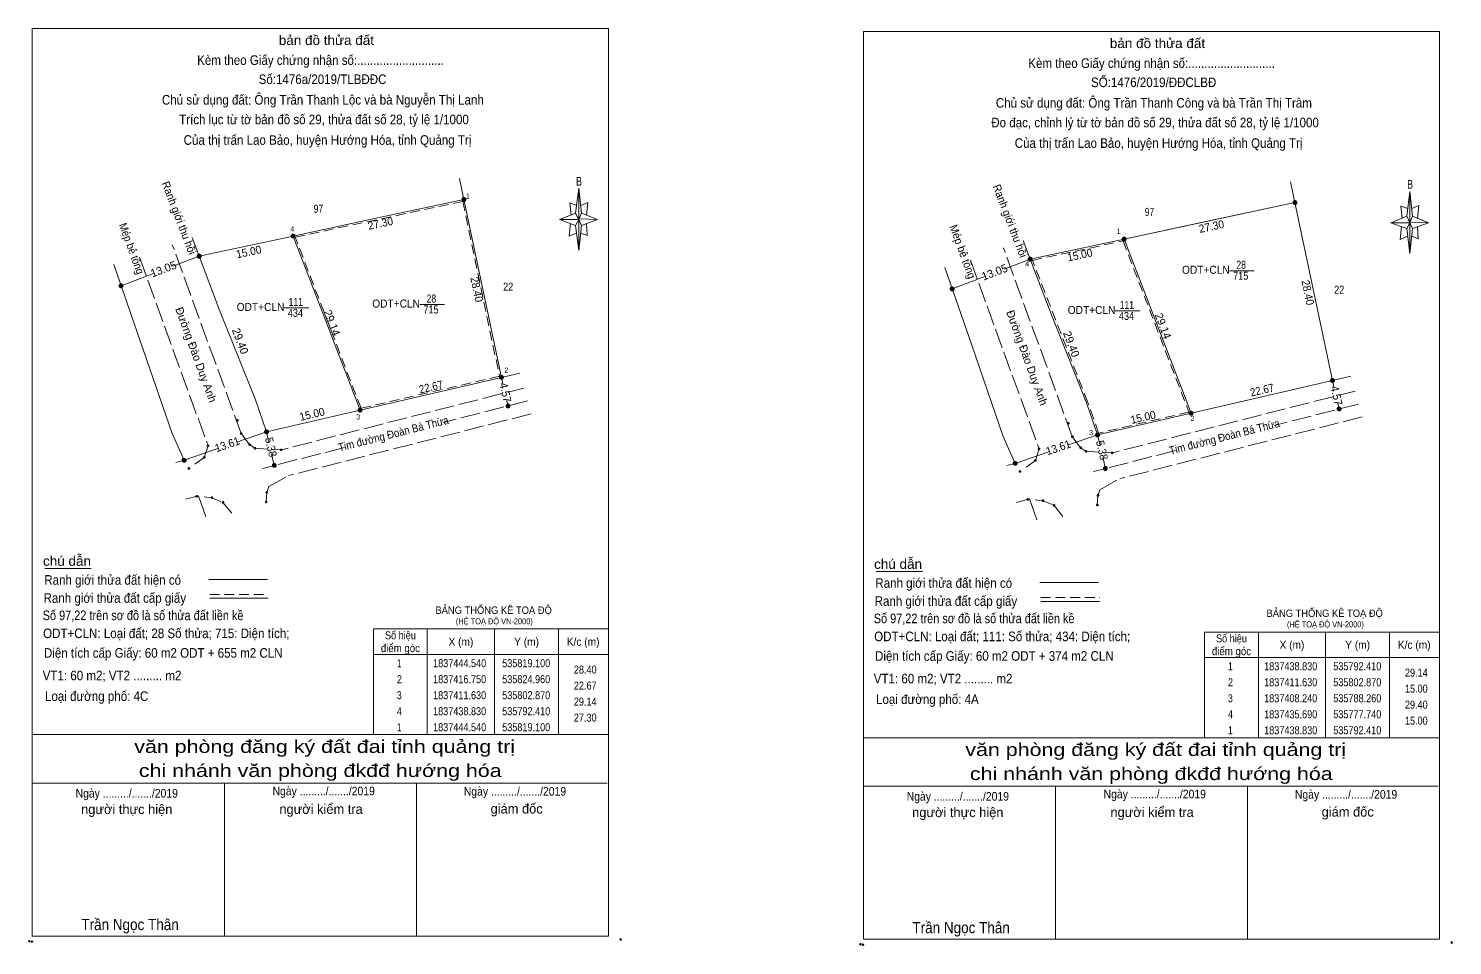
# Model space of a CAD drawing. Header units: metres. Extents: x 534849 to 535830, y 1837099 to 1837640.
# Drawn here: x 535345.1 to 535567.5, y 1837496.6 to 1837639.8 of the extents above; entities that cross this region are included whole.
import ezdxf
from ezdxf.enums import TextEntityAlignment as Align

# ---------------------------------------------------------------- set-up
doc = ezdxf.new("R2010")
doc.units = ezdxf.units.M
doc.header["$LTSCALE"] = 0.51
doc.header["$PDMODE"] = 32
doc.header["$PDSIZE"] = 0.255
doc.linetypes.add('LONG_DASHED', pattern=[7.5, 6, -1.5])
doc.linetypes.add('MEDIUM_DASHED', pattern=[4.5, 3, -1.5])
for name, color, linetype, lineweight in [('1', 7, 'Continuous', 13), ('17', 7, 'Continuous', 13), ('2', 7, 'LONG_DASHED', 13), ('36', 7, 'LONG_DASHED', 13), ('5', 7, 'Continuous', 13), ('6', 7, 'Continuous', 13), ('63', 7, 'Continuous', 13)]:
    doc.layers.add(name, color=color, linetype=linetype, lineweight=lineweight)

msp = doc.modelspace()

# ---------------------------------------------------------------- hatches: boundary and pattern name
at = {"layer": '2'}
for points in [[(535413.42, 1837613.13, 1), (535412.82, 1837613.13, 1)], [(535543.24, 1837612.65, 1), (535542.64, 1837612.65, 1)], [(535386.73, 1837607.42, 1), (535386.13, 1837607.42, 1)], [(535516.55, 1837606.94, 1), (535515.95, 1837606.94, 1)], [(535372.06, 1837604.28, 1), (535371.46, 1837604.28, 1)], [(535501.88, 1837603.8, 1), (535501.28, 1837603.8, 1)], [(535359.86, 1837599.64, 1), (535359.26, 1837599.64, 1)], [(535489.68, 1837599.16, 1), (535489.08, 1837599.16, 1)], [(535419.28, 1837585.34, 1), (535418.68, 1837585.34, 1)], [(535549.1, 1837584.86, 1), (535548.5, 1837584.86, 1)], [(535397.19, 1837580.22, 1), (535396.59, 1837580.22, 1)], [(535420.31, 1837580.89, 1), (535419.71, 1837580.89, 1)], [(535550.13, 1837580.41, 1), (535549.53, 1837580.41, 1)], [(535527.01, 1837579.74, 1), (535526.41, 1837579.74, 1)], [(535382.58, 1837576.83, 1), (535381.98, 1837576.83, 1)], [(535512.4, 1837576.35, 1), (535511.8, 1837576.35, 1)], [(535369.71, 1837572.39, 1), (535369.11, 1837572.39, 1)], [(535383.8, 1837571.59, 1), (535383.2, 1837571.59, 1)], [(535499.53, 1837571.91, 1), (535498.93, 1837571.91, 1)], [(535513.62, 1837571.11, 1), (535513.02, 1837571.11, 1)]]:
    msp.add_hatch(color=256, dxfattribs=at).paths.add_polyline_path(points)

# ---------------------------------------------------------------- linework, layer by layer
at = {"layer": '17'}
for p, q in [((535347.68, 1837555.5), (535354.92, 1837555.5)), ((535477.5, 1837555.02), (535484.74, 1837555.02))]:
    msp.add_line(p, q, dxfattribs=at)
at = {"layer": '2', "linetype": 'Continuous'}
for p, q in [((535412.43, 1837616.38), (535413.12, 1837613.13)), ((535542.25, 1837615.9), (535542.94, 1837612.65)), ((535398.45, 1837609.99), (535413.12, 1837613.13)), ((535413.12, 1837613.13), (535418.98, 1837585.34)), ((535528.27, 1837609.51), (535542.94, 1837612.65)), ((535542.94, 1837612.65), (535548.8, 1837584.86)), ((535370.65, 1837607.19), (535371.76, 1837604.28)), ((535386.43, 1837607.42), (535396.89, 1837580.22)), ((535500.47, 1837606.71), (535501.58, 1837603.8)), ((535516.25, 1837606.94), (535526.71, 1837579.74)), ((535367.67, 1837602.72), (535371.76, 1837604.28)), ((535497.49, 1837602.24), (535501.58, 1837603.8)), ((535359.56, 1837599.64), (535364.65, 1837601.58)), ((535489.38, 1837599.16), (535494.47, 1837601.1)), ((535532.7, 1837601.99), (535536.57, 1837601.99)), ((535385.03, 1837596.19), (535388.9, 1837596.19)), ((535406.21, 1837596.72), (535410.08, 1837596.72)), ((535514.85, 1837595.71), (535518.72, 1837595.71)), ((535404.37, 1837581.95), (535418.98, 1837585.34)), ((535418.98, 1837585.34), (535421.83, 1837586)), ((535419.21, 1837584.34), (535418.98, 1837585.34)), ((535534.19, 1837581.47), (535548.8, 1837584.86)), ((535548.8, 1837584.86), (535551.65, 1837585.52)), ((535549.03, 1837583.86), (535548.8, 1837584.86)), ((535420.01, 1837580.89), (535419.78, 1837581.88)), ((535549.83, 1837580.41), (535549.6, 1837581.4)), ((535377.61, 1837575.22), (535382.28, 1837576.83)), ((535382.62, 1837575.34), (535382.28, 1837576.83)), ((535507.43, 1837574.74), (535512.1, 1837576.35)), ((535512.44, 1837574.86), (535512.1, 1837576.35)), ((535369.41, 1837572.39), (535374.68, 1837574.21)), ((535499.23, 1837571.91), (535504.5, 1837573.73)), ((535369.41, 1837572.39), (535368.13, 1837572.06)), ((535383.5, 1837571.59), (535383.08, 1837573.38)), ((535499.23, 1837571.91), (535497.95, 1837571.58)), ((535513.32, 1837571.11), (535512.9, 1837572.9)), ((535382.33, 1837567.38), (535382.64, 1837568.27)), ((535512.15, 1837566.9), (535512.46, 1837567.79)), ((535369.61, 1837566.3), (535371.67, 1837566.84)), ((535372.82, 1837563.57), (535371.67, 1837566.84)), ((535499.43, 1837565.82), (535501.49, 1837566.36)), ((535502.64, 1837563.09), (535501.49, 1837566.36)), ((535407.4, 1837546.04), (535407.4, 1837529.54)), ((535417.9, 1837546.04), (535417.9, 1837529.54)), ((535427.9, 1837546.04), (535427.9, 1837529.54)), ((535399, 1837542.04), (535435.7, 1837542.04))]:
    msp.add_line(p, q, dxfattribs=at)
at = {"layer": '2'}
for p, q in [((535378.33, 1837576.57), (535367.57, 1837606.04)), ((535508.15, 1837576.09), (535497.39, 1837605.56)), ((535362.42, 1837604.11), (535373.15, 1837574.65)), ((535492.24, 1837603.63), (535502.97, 1837574.17)), ((535419.02, 1837582.8), (535384.57, 1837574.02)), ((535422.5, 1837583.68), (535420.02, 1837583.05)), ((535552.32, 1837583.2), (535549.84, 1837582.57)), ((535423.04, 1837581.66), (535409.86, 1837578.3)), ((535548.84, 1837582.32), (535514.39, 1837573.54)), ((535552.86, 1837581.18), (535539.68, 1837577.82)), ((535423.6, 1837579.64), (535385.76, 1837570)), ((535553.42, 1837579.16), (535515.58, 1837569.52)), ((535373.15, 1837574.65), (535372.57, 1837572.84)), ((535382.47, 1837574.14), (535380.48, 1837574.27)), ((535394.46, 1837574.38), (535381.67, 1837571.12)), ((535384.57, 1837574.02), (535383.25, 1837574.1)), ((535502.97, 1837574.17), (535502.39, 1837572.36)), ((535512.29, 1837573.66), (535510.3, 1837573.79)), ((535524.28, 1837573.9), (535511.49, 1837570.64)), ((535372.57, 1837572.84), (535371.11, 1837571.8)), ((535502.39, 1837572.36), (535500.93, 1837571.32)), ((535514.39, 1837573.54), (535513.07, 1837573.62)), ((535382.64, 1837568.27), (535385.76, 1837570)), ((535512.46, 1837567.79), (535515.58, 1837569.52)), ((535382.23, 1837565.89), (535382.33, 1837567.38)), ((535373.76, 1837566.55), (535372.56, 1837566.67)), ((535375.48, 1837565.82), (535376.86, 1837564.11)), ((535503.58, 1837566.07), (535502.38, 1837566.19)), ((535505.3, 1837565.34), (535506.68, 1837563.63)), ((535512.05, 1837565.41), (535512.15, 1837566.9))]:
    msp.add_line(p, q, dxfattribs=at)
at = {"layer": '2', "linetype": 'MEDIUM_DASHED'}
for p, q in [((535373.76, 1837566.55), (535375.48, 1837565.82)), ((535503.58, 1837566.07), (535505.3, 1837565.34))]:
    msp.add_line(p, q, dxfattribs=at)
msp.add_lwpolyline([(535412.93, 1837612.83), (535418.68, 1837585.53), (535397.05, 1837580.51), (535386.77, 1837607.24)], close=True, dxfattribs=at)
at = {"layer": '2', "linetype": 'Continuous'}
for points in [[(535542.94, 1837612.65), (535548.8, 1837584.86), (535526.71, 1837579.74), (535516.25, 1837606.94)], [(535399, 1837546.04), (535435.7, 1837546.04), (535435.7, 1837529.54), (535399, 1837529.54)]]:
    msp.add_lwpolyline(points, close=True, dxfattribs=at)
for points in [[(535371.76, 1837604.28), (535386.43, 1837607.42), (535398.45, 1837609.99)], [(535501.58, 1837603.8), (535516.25, 1837606.94), (535528.27, 1837609.51)], [(535369.41, 1837572.39), (535367.53, 1837576.59), (535362.62, 1837590.87), (535358.41, 1837602.96)], [(535382.28, 1837576.83), (535380.54, 1837581.83), (535374.96, 1837595.85), (535371.76, 1837604.28)], [(535512.1, 1837576.35), (535510.36, 1837581.35), (535504.78, 1837595.37), (535501.58, 1837603.8)], [(535499.23, 1837571.91), (535497.35, 1837576.11), (535492.44, 1837590.39), (535488.23, 1837602.48)], [(535382.28, 1837576.83), (535396.89, 1837580.22), (535404.37, 1837581.95)], [(535512.1, 1837576.35), (535526.71, 1837579.74), (535534.19, 1837581.47)]]:
    msp.add_lwpolyline(points, dxfattribs=at)
at = {"layer": '2'}
for points in [[(535380.48, 1837574.27), (535379.64, 1837574.84), (535378.33, 1837576.57)], [(535510.3, 1837573.79), (535509.46, 1837574.36), (535508.15, 1837576.09)]]:
    msp.add_lwpolyline(points, dxfattribs=at)
for centre in [(535413.12, 1837613.13), (535542.94, 1837612.65), (535386.43, 1837607.42), (535386.43, 1837607.42), (535516.25, 1837606.94), (535516.25, 1837606.94), (535371.76, 1837604.28), (535371.76, 1837604.28), (535501.58, 1837603.8), (535501.58, 1837603.8), (535359.56, 1837599.64), (535359.56, 1837599.64), (535489.38, 1837599.16), (535489.38, 1837599.16), (535418.98, 1837585.34), (535548.8, 1837584.86), (535396.89, 1837580.22), (535420.01, 1837580.89), (535549.83, 1837580.41), (535526.71, 1837579.74), (535382.28, 1837576.83), (535512.1, 1837576.35), (535369.41, 1837572.39), (535369.41, 1837572.39), (535383.5, 1837571.59), (535499.23, 1837571.91), (535499.23, 1837571.91), (535513.32, 1837571.11)]:
    msp.add_circle(centre, 0.3, dxfattribs=at)
for p in [(535377.73, 1837578.64), (535507.55, 1837578.16), (535378.33, 1837576.57), (535508.15, 1837576.09), (535373.15, 1837574.65), (535379.64, 1837574.84), (535380.49, 1837574.27), (535384.57, 1837574.02), (535502.97, 1837574.17), (535509.46, 1837574.36), (535510.31, 1837573.79), (535514.39, 1837573.54), (535372.57, 1837572.84), (535502.39, 1837572.36), (535370.16, 1837571.12), (535499.98, 1837570.64), (535382.33, 1837567.38), (535512.15, 1837566.9), (535371.39, 1837566.76), (535373.75, 1837566.55), (535375.48, 1837565.82), (535382.23, 1837565.88), (535501.21, 1837566.28), (535503.57, 1837566.07), (535505.3, 1837565.34), (535512.05, 1837565.4)]:
    msp.add_point(p, dxfattribs=at)
at = {"layer": '36', "linetype": 'MEDIUM_DASHED'}
msp.add_lwpolyline([(535516.09, 1837606.65), (535526.37, 1837579.92), (535512.26, 1837576.64), (535510.59, 1837581.44), (535501.92, 1837603.62)], close=True, dxfattribs=at)
at = {"layer": '5'}
for p, q in [((535430.57, 1837610.98), (535431.07, 1837614.88)), ((535560.39, 1837610.5), (535560.89, 1837614.4)), ((535430.57, 1837609.08), (535428.07, 1837609.98)), ((535431.47, 1837610.98), (535433.97, 1837609.98)), ((535432.27, 1837609.38), (535432.37, 1837607.48)), ((535560.39, 1837608.6), (535557.89, 1837609.5)), ((535561.29, 1837610.5), (535563.79, 1837609.5)), ((535431.47, 1837609.08), (535431.07, 1837605.18)), ((535432.37, 1837607.48), (535431.37, 1837607.88)), ((535561.29, 1837608.6), (535560.89, 1837604.7)), ((535562.19, 1837607), (535561.19, 1837607.4)), ((535562.09, 1837608.9), (535562.19, 1837607)), ((535345.7, 1837529.54), (535435.7, 1837529.54)), ((535475.52, 1837529.06), (535565.52, 1837529.06)), ((535345.7, 1837521.94), (535435.5, 1837521.94)), ((535345.7, 1837521.94), (535435.5, 1837521.94)), ((535345.7, 1837521.94), (535435.5, 1837521.94)), ((535375.7, 1837498.04), (535375.7, 1837521.94)), ((535405.7, 1837498.04), (535405.7, 1837521.94)), ((535475.52, 1837521.46), (535565.32, 1837521.46)), ((535475.52, 1837521.46), (535565.32, 1837521.46)), ((535475.52, 1837521.46), (535565.32, 1837521.46)), ((535505.52, 1837497.56), (535505.52, 1837521.46)), ((535535.52, 1837497.56), (535535.52, 1837521.46))]:
    msp.add_line(p, q, dxfattribs=at)
for points in [[(535345.7, 1837639.84), (535435.7, 1837639.84), (535435.7, 1837498.04), (535345.7, 1837498.04)], [(535475.52, 1837639.36), (535565.52, 1837639.36), (535565.52, 1837497.56), (535475.52, 1837497.56)], [(535431.07, 1837614.88), (535431.47, 1837610.98), (535431.07, 1837609.98)], [(535560.89, 1837614.4), (535561.29, 1837610.5), (535560.89, 1837609.5)], [(535431.07, 1837609.98), (535428.07, 1837609.98), (535430.57, 1837610.98), (535431.47, 1837609.08), (535433.97, 1837609.98), (535431.07, 1837610.08)], [(535431.07, 1837609.98), (535431.07, 1837605.18), (535430.57, 1837609.08)], [(535560.89, 1837609.5), (535557.89, 1837609.5), (535560.39, 1837610.5), (535561.29, 1837608.6), (535563.79, 1837609.5), (535560.89, 1837609.6)], [(535560.89, 1837609.5), (535560.89, 1837604.7), (535560.39, 1837608.6)]]:
    msp.add_lwpolyline(points, close=True, dxfattribs=at)
for points in [[(535430.77, 1837612.18), (535429.67, 1837612.58), (535429.87, 1837610.68)], [(535431.37, 1837612.18), (535432.47, 1837612.68), (535432.27, 1837610.68)], [(535560.59, 1837611.7), (535559.49, 1837612.1), (535559.69, 1837610.2)], [(535561.19, 1837611.7), (535562.29, 1837612.2), (535562.09, 1837610.2)], [(535431.07, 1837609.98), (535430.57, 1837610.98), (535428.07, 1837609.98)], [(535429.77, 1837609.38), (535429.57, 1837607.38), (535430.67, 1837607.88)], [(535431.07, 1837609.98), (535431.47, 1837609.08), (535433.97, 1837609.98)], [(535560.89, 1837609.5), (535560.39, 1837610.5), (535557.89, 1837609.5)], [(535560.89, 1837609.5), (535561.29, 1837608.6), (535563.79, 1837609.5)], [(535559.59, 1837608.9), (535559.39, 1837606.9), (535560.49, 1837607.4)], [(535435.7, 1837498.04), (535345.7, 1837498.04), (535345.7, 1837521.94)], [(535565.52, 1837497.56), (535475.52, 1837497.56), (535475.52, 1837521.46)]]:
    msp.add_lwpolyline(points, dxfattribs=at)
for p in [(535345.23, 1837497.27), (535345.63, 1837497.2), (535475.05, 1837496.79), (535475.45, 1837496.72)]:
    msp.add_point(p, dxfattribs=at)
at = {"layer": '6'}
for p, q in [((535373.28, 1837553.76), (535382.42, 1837553.76)), ((535503.1, 1837553.28), (535512.24, 1837553.28)), ((535373.42, 1837550.83), (535382.56, 1837550.83)), ((535503.24, 1837550.35), (535512.38, 1837550.35))]:
    msp.add_line(p, q, dxfattribs=at)
at = {"layer": '6', "linetype": 'MEDIUM_DASHED'}
for p, q in [((535373.42, 1837551.45), (535382.62, 1837551.45)), ((535503.24, 1837550.97), (535512.44, 1837550.97))]:
    msp.add_line(p, q, dxfattribs=at)
at = {"layer": '6'}
for p in [(535437.6, 1837497.54), (535567.42, 1837497.06)]:
    msp.add_point(p, dxfattribs=at)
at = {"layer": '63'}
for p, q in [((535537.22, 1837545.56), (535537.22, 1837529.06)), ((535547.72, 1837545.56), (535547.72, 1837529.06)), ((535557.72, 1837545.56), (535557.72, 1837529.06)), ((535528.82, 1837541.56), (535565.52, 1837541.56))]:
    msp.add_line(p, q, dxfattribs=at)
msp.add_lwpolyline([(535528.82, 1837545.56), (535565.52, 1837545.56), (535565.52, 1837529.06), (535528.82, 1837529.06)], close=True, dxfattribs=at)

# ---------------------------------------------------------------- texts
at = {"layer": '1'}
for s, height, width, p in [('BẢNG THỐNG KÊ TOẠ ĐỘ ', 1.15, 0.95, (535408.67, 1837548.4)), ('BẢNG THỐNG KÊ TOẠ ĐỘ ', 1.15, 0.95, (535538.49, 1837547.92)), ('(HỆ TOẠ ĐỘ VN-2000)', 0.93, 0.9, (535411.87, 1837546.78)), ('(HỆ TOẠ ĐỘ VN-2000)', 0.93, 0.9, (535541.69, 1837546.3))]:
    msp.add_text(s, height=height, dxfattribs=dict(at, width=width)).set_placement(p)
at = {"layer": '2'}
for s, rotation, width, p in [('Ranh giới thu hồi', 290.879, 0.95, (535368.026, 1837610.0327)), ('Ranh giới thu hồi', 290.879, 0.95, (535497.846, 1837609.5527)), ('Mép bê tông', 290.013, 0.9, (535360.6273, 1837605.2539)), ('27.30', 12.076, 0.95, (535400.2093, 1837608.7885)), ('27.30', 12.076, 0.95, (535530.0293, 1837608.3085)), ('Mép bê tông', 290.013, 0.95, (535490.4492, 1837604.7689)), ('28.40', 281.907, 0.95, (535414.5219, 1837598.944)), ('28.40', 281.907, 0.95, (535544.3419, 1837598.464)), ('22.67', 13.05, 0.9, (535408.1139, 1837583.2366)), ('4.57', 283.032, 0.95, (535418.9935, 1837582.8359)), ('22.67', 13.05, 0.9, (535537.9339, 1837582.7566)), ('4.57', 283.032, 0.95, (535548.8135, 1837582.3559)), ('Tim đường Đoàn Bá Thừa', 14.293, 0.9, (535402.2557, 1837575.9338)), ('Tim đường Đoàn Bá Thừa', 14.293, 0.9, (535532.0757, 1837575.4538)), ('13.61', 19.034, 0.95, (535376.3562, 1837574.2704)), ('5.38', 283.106, 0.95, (535382.3753, 1837574.3067)), ('13.61', 19.034, 0.95, (535506.1762, 1837573.7904)), ('5.38', 283.106, 0.95, (535512.1953, 1837573.8267))]:
    msp.add_text(s, height=1.25, rotation=rotation, dxfattribs=dict(at, width=width)).set_placement(p, align=Align.CENTER)
for s, height, width, p in [(' 1', 0.8, 0.9, (535414.04, 1837613.28)), (' 4', 0.8, 0.95, (535386.62, 1837608.11)), (' 1', 0.8, 0.9, (535515.7, 1837607.76)), (' 4', 0.8, 0.95, (535501.4, 1837602.66)), (' 2', 0.8, 0.9, (535420.05, 1837586.07)), (' 3', 0.8, 0.95, (535396.91, 1837578.76)), (' 2', 0.8, 0.9, (535527.23, 1837578.53)), (' 3', 0.8, 0.95, (535511.39, 1837576.32)), ('28.40', 1.25, 0.85, (535433.85, 1837539.07)), ('22.67', 1.25, 0.85, (535433.85, 1837536.57)), ('29.14', 1.25, 0.85, (535433.85, 1837534.07)), ('27.30', 1.25, 0.85, (535433.85, 1837531.57))]:
    msp.add_text(s, height=height, dxfattribs=dict(at, width=width)).set_placement(p, align=Align.RIGHT)
for s, width, p in [('97', 0.8, (535390.39, 1837611.05)), ('97', 0.8, (535520.21, 1837610.57)), ('ODT+CLN', 0.95, (535529.02, 1837601.52)), ('28', 0.8, (535534.53, 1837602.3)), ('715', 0.85, (535534.465, 1837600.59)), ('28', 0.8, (535408.04, 1837597.03)), ('22', 0.85, (535420.03, 1837598.89)), ('22', 0.85, (535549.85, 1837598.41)), ('ODT+CLN', 0.95, (535381.35, 1837595.72)), ('434', 0.85, (535386.8, 1837594.79)), ('111', 0.8, (535386.86, 1837596.5)), ('ODT+CLN', 0.95, (535402.53, 1837596.25)), ('715', 0.85, (535407.975, 1837595.32)), ('ODT+CLN', 0.95, (535511.17, 1837595.24)), ('111', 0.8, (535516.68, 1837596.02)), ('434', 0.85, (535516.62, 1837594.31)), ('Số hiệu', 0.85, (535403.2, 1837544.42)), ('điểm góc', 0.9, (535403.2, 1837542.42)), ('X (m)', 0.95, (535412.65, 1837543.42)), ('Y (m)', 0.95, (535422.905, 1837543.42)), ('K/c (m)', 0.95, (535431.745, 1837543.42)), (' 1', 0.75, (535402.85, 1837540.07)), ('1837444.540', 0.85, (535412.45, 1837540.07)), ('535819.100', 0.85, (535422.85, 1837540.07)), (' 2', 0.85, (535402.855, 1837537.57)), ('1837416.750', 0.85, (535412.45, 1837537.57)), ('535824.960', 0.85, (535422.85, 1837537.57)), (' 3', 0.8, (535402.845, 1837535.07)), ('1837411.630', 0.85, (535412.45, 1837535.07)), ('535802.870', 0.85, (535422.85, 1837535.07)), (' 4', 0.85, (535402.85, 1837532.57)), ('1837438.830', 0.85, (535412.45, 1837532.57)), ('535792.410', 0.85, (535422.85, 1837532.57)), (' 1', 0.75, (535402.85, 1837530.07)), ('1837444.540', 0.85, (535412.45, 1837530.07)), ('535819.100', 0.85, (535422.85, 1837530.07))]:
    msp.add_text(s, height=1.25, dxfattribs=dict(at, width=width)).set_placement(p, align=Align.CENTER)
for s, rotation, p in [('13.05', 20.823, (535366.4128, 1837601.6699)), ('13.05', 20.823, (535496.2328, 1837601.1899)), ('Đường Đào Duy Anh', 290.02, (535370.6826, 1837588.664)), ('29.14', 291.035, (535391.9286, 1837593.6293)), ('Đường Đào Duy Anh', 290.02, (535500.5026, 1837588.184)), ('29.14', 291.035, (535521.7486, 1837593.1493)), ('29.40', 290.969, (535377.6063, 1837590.7887)), ('29.40', 290.969, (535507.4263, 1837590.3087))]:
    msp.add_text(s, height=1.25, rotation=rotation, dxfattribs=at).set_placement(p, align=Align.CENTER)
at = {"layer": '5'}
for s, height, width, p in [('bản đồ thửa đất', 1.5, 1.05, (535391.64, 1837637.26)), ('bản đồ thửa đất', 1.5, 1.05, (535521.46, 1837636.78)), ('Kèm theo Giấy chứng nhận số:...........................', 1.5, 0.9, (535390.72, 1837634.15)), ('Kèm theo Giấy chứng nhận số:...........................', 1.5, 0.9, (535520.54, 1837633.67)), ('Số:1476a/2019/TLBĐĐC', 1.5, 0.9, (535391.04, 1837631.16)), ('SỐ:1476/2019/ĐĐCLBĐ', 1.5, 0.9, (535520.86, 1837630.68)), ('Chủ sử dụng đất: Ông Trần Thanh Lộc và bà Nguyễn Thị Lanh', 1.5, 0.9, (535391.085, 1837627.95)), ('Chủ sử dụng đất: Ông Trần Thanh Công và bà Trần Thị Trâm', 1.5, 0.9, (535520.9, 1837627.47)), ('Trích lục từ tờ bản đồ số 29, thửa đất số 28, tỷ lệ 1/1000 ', 1.5, 0.9, (535391.515, 1837624.88)), ('Đo đạc, chỉnh lý từ tờ bản đồ số 29, thửa đất số 28, tỷ lệ 1/1000 ', 1.5, 0.9, (535521.335, 1837624.4)), ('Của thị trấn Lao Bảo, huyện Hướng Hóa, tỉnh Quảng Trị', 1.5, 0.9, (535391.815, 1837621.67)), ('Của thị trấn Lao Bảo, huyện Hướng Hóa, tỉnh Quảng Trị', 1.5, 0.9, (535521.635, 1837621.19)), ('B', 1.378, 0.75, (535431.1, 1837615.28)), ('B', 1.378, 0.75, (535560.92, 1837614.8)), ('văn phòng đăng ký đất đai tỉnh quảng trị', 2, 1.25, (535391.365, 1837526.68)), ('văn phòng đăng ký đất đai tỉnh quảng trị', 2, 1.25, (535521.185, 1837526.2)), ('chi nhánh văn phòng đkđđ hướng hóa', 2, 1.25, (535390.675, 1837522.92)), ('chi nhánh văn phòng đkđđ hướng hóa', 2, 1.25, (535520.495, 1837522.44)), ('Ngày ........./......./2019', 1.35, 0.9, (535360.455, 1837519.7)), ('Ngày ........./......./2019', 1.35, 0.9, (535391.215, 1837520.06)), ('Ngày ........./......./2019', 1.35, 0.9, (535421.095, 1837520.01)), ('Ngày ........./......./2019', 1.35, 0.9, (535490.275, 1837519.22)), ('Ngày ........./......./2019', 1.35, 0.9, (535521.035, 1837519.58)), ('Ngày ........./......./2019', 1.35, 0.9, (535550.915, 1837519.53)), ('Trần Ngọc Thân', 1.75, 0.9, (535360.97, 1837499)), ('Trần Ngọc Thân', 1.75, 0.9, (535490.79, 1837498.52))]:
    msp.add_text(s, height=height, dxfattribs=dict(at, width=width)).set_placement(p, align=Align.CENTER)
for s, p in [('người thực hiện', (535360.45, 1837517.13)), ('người kiểm tra', (535390.805, 1837517.15)), ('giám đốc', (535421.355, 1837517.21)), ('người thực hiện', (535490.27, 1837516.65)), ('người kiểm tra', (535520.625, 1837516.67)), ('giám đốc', (535551.175, 1837516.73))]:
    msp.add_text(s, height=1.5, dxfattribs=at).set_placement(p, align=Align.CENTER)
at = {"layer": '6'}
for s, width, p in [('chú dẫn', 1.05, (535347.37, 1837555.91)), ('chú dẫn', 1.05, (535477.19, 1837555.43)), ('Ranh giới thửa đất hiện có ', 0.9, (535347.57, 1837552.95)), ('Ranh giới thửa đất hiện có ', 0.9, (535477.39, 1837552.47)), ('Ranh giới thửa đất cấp giấy', 0.9, (535347.46, 1837550.13)), ('Ranh giới thửa đất cấp giấy', 0.9, (535477.28, 1837549.65)), ('Số 97,22 trên sơ đồ là số thửa đất liền kề', 0.85, (535347.32, 1837547.42)), ('Số 97,22 trên sơ đồ là số thửa đất liền kề', 0.85, (535477.14, 1837546.94)), ('ODT+CLN: Loại đất; 28 Số thửa; 715: Diện tích;', 0.9, (535347.39, 1837544.61)), ('ODT+CLN: Loại đất; 111: Số thửa; 434: Diện tích;', 0.9, (535477.21, 1837544.13)), ('Diện tích cấp Giấy: 60 m2 ODT + 655 m2 CLN', 0.9, (535347.52, 1837541.55)), ('Diện tích cấp Giấy: 60 m2 ODT + 374 m2 CLN', 0.9, (535477.34, 1837541.07)), ('VT1: 60 m2; VT2 ......... m2', 0.9, (535347.32, 1837538.02)), ('VT1: 60 m2; VT2 ......... m2', 0.9, (535477.14, 1837537.54)), ('Loại đường phố: 4C', 0.9, (535347.68, 1837534.8)), ('Loại đường phố: 4A', 0.9, (535477.5, 1837534.32))]:
    msp.add_text(s, height=1.5, dxfattribs=dict(at, width=width)).set_placement(p)
at = {"layer": '63', "width": 0.95}
for rotation, p in [(12.081, (535379.6392, 1837604.3386)), (12.081, (535509.4592, 1837603.8586)), (13.063, (535389.5388, 1837578.9829)), (13.063, (535519.3587, 1837578.5029))]:
    msp.add_text('15.00', height=1.25, rotation=rotation, dxfattribs=at).set_placement(p, align=Align.CENTER)
at = {"layer": '63'}
for s, width, p in [('Số hiệu', 0.85, (535533.02, 1837543.94)), ('điểm góc', 0.9, (535533.02, 1837541.94)), ('X (m)', 0.95, (535542.47, 1837542.94)), ('Y (m)', 0.95, (535552.725, 1837542.94)), ('K/c (m)', 0.95, (535561.565, 1837542.94)), (' 1', 0.75, (535532.67, 1837539.59)), ('1837438.830', 0.85, (535542.27, 1837539.59)), ('535792.410', 0.85, (535552.67, 1837539.59)), (' 2', 0.85, (535532.675, 1837537.09)), ('1837411.630', 0.85, (535542.27, 1837537.09)), ('535802.870', 0.85, (535552.67, 1837537.09)), (' 3', 0.8, (535532.665, 1837534.59)), ('1837408.240', 0.85, (535542.27, 1837534.59)), ('535788.260', 0.85, (535552.67, 1837534.59)), (' 4', 0.85, (535532.67, 1837532.09)), ('1837435.690', 0.85, (535542.27, 1837532.09)), ('535777.740', 0.85, (535552.67, 1837532.09)), (' 1', 0.75, (535532.67, 1837529.59)), ('1837438.830', 0.85, (535542.27, 1837529.59)), ('535792.410', 0.85, (535552.67, 1837529.59))]:
    msp.add_text(s, height=1.25, dxfattribs=dict(at, width=width)).set_placement(p, align=Align.CENTER)
at = {"layer": '63', "width": 0.85}
for s, p in [('29.14', (535563.67, 1837538.59)), ('15.00', (535563.67, 1837536.09)), ('29.40', (535563.67, 1837533.59)), ('15.00', (535563.67, 1837531.09))]:
    msp.add_text(s, height=1.25, dxfattribs=at).set_placement(p, align=Align.RIGHT)

doc.saveas('drawing.dxf')
